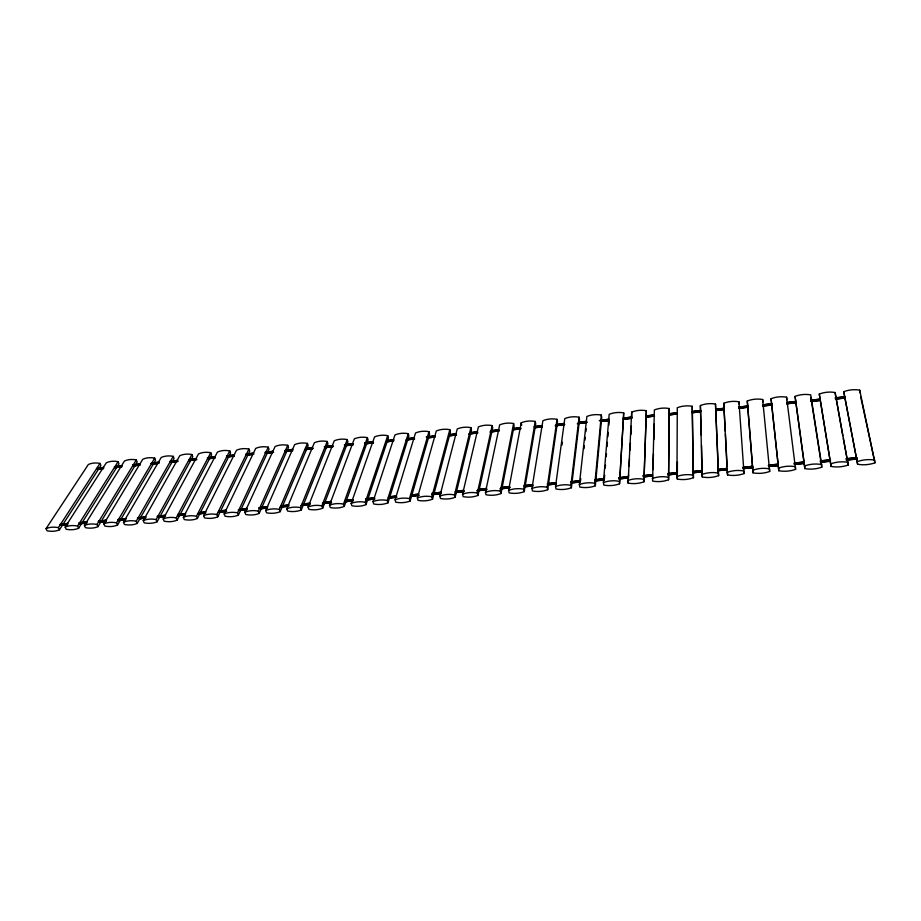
<?xml version="1.0" encoding="UTF-8"?>
<svg xmlns="http://www.w3.org/2000/svg" width="921" height="921" viewBox="0 0 921 921"><rect width="100%" height="100%" fill="white"/><g stroke="black" fill="none" stroke-linecap="round" stroke-linejoin="round"><path stroke-width="1.38" d="M501.3 487.497L509.566 486.576L509.566 487.854L499.907 488.913L509.82 487.693L501.116 488.015M676.981 476.502L677.28 407.738A22.691 18.558 -1.4 0 1 692.235 406.299L693.478 477.723A24.959 20.043 -0.2 0 1 677.326 479.058L676.981 476.502A24.522 19.306 0.4 0 1 693.156 475.167L692.235 406.299M677.326 479.058L677.396 461.835M476.974 490.824L486.53 489.765L486.541 488.498L478.356 489.408M668.577 479.772L669.187 408.521A22.507 18.455 0.1 0 0 654.37 409.949L652.586 481.084A24.752 19.917 1.3 0 0 668.577 479.772L669.187 408.521M469.86 433.906L477.481 432.962L477.492 431.799L470.355 432.697M455.607 492.562L463.7 491.664L463.735 490.409L455.63 491.296M449.172 435.863L456.24 434.977L456.263 433.826L449.195 434.712M431.742 494.577L441.101 493.552L441.136 492.286L431.788 493.322M652.943 469.641L653.426 453.892M653.875 439.582L654.359 423.833M406 440.008L414.312 438.972L414.358 437.82L407.427 438.695M643.929 481.798L646.346 410.72A22.334 18.351 1.6 0 0 631.668 412.136L628.099 483.099A24.545 19.79 2.8 0 0 643.929 481.798L646.346 410.72M386.762 441.792L393.624 440.94L393.681 439.801L386.82 440.664M364.958 443.91L373.12 442.886L373.178 441.746L366.385 442.61M628.099 483.099L628.583 474.534M629.078 465.968L629.492 458.819M629.987 450.254L630.401 443.116M630.897 434.551L631.392 425.986M631.875 417.409L631.668 412.136M345.076 501.749L352.766 500.897L352.835 499.654L345.156 500.517M344.707 445.833L352.789 444.82L352.858 443.692L346.135 444.544M619.522 483.801L623.724 412.907A22.162 18.236 3.1 0 0 609.172 414.312L603.405 482.581L603.842 485.091A24.349 19.652 4.4 0 0 619.522 483.801L623.724 412.907M301.34 505.41L309.813 504.466L309.905 503.234L302.848 504.029M280.249 507.16L288.63 506.228L288.734 505.007L281.745 505.79M604.314 479.392L604.671 475.121M605.27 467.995L605.511 465.151M606.225 456.597L606.467 453.754M607.066 446.627L607.423 442.356M607.906 436.658L608.263 432.386M608.862 425.26L609.218 420.989M595.346 485.793L601.712 417.466L601.298 415.072A22.012 18.121 4.7 0 0 586.884 416.453L579.355 484.573L579.816 487.059A24.176 19.502 5.9 0 0 595.346 485.793L594.897 483.295L601.298 415.072M240.001 510.464L246.84 509.704L246.966 508.496L240.116 509.255M580.449 481.384L580.76 478.54M584.029 448.688L584.34 445.845M584.973 440.169L585.284 437.325M585.906 431.638L586.216 428.795M571.411 487.75L570.928 485.275L579.079 417.213A21.862 17.994 6.2 0 0 564.792 418.583L555.536 486.541L556.031 489.016A24.004 19.353 7.5 0 0 571.411 487.75L579.516 419.596L579.079 417.213M170.362 462.411L177.431 461.502L177.569 460.408L170.512 461.306M151.758 464.172L158.757 463.286L158.896 462.192L151.907 463.09M561.983 445.062L562.363 442.23M139.094 518.857L145.61 518.12L145.771 516.934L139.267 517.671M140.234 465.047L140.383 463.954L133.453 464.84M547.707 489.707L547.201 487.232L557.055 419.331A21.736 17.867 7.8 0 0 542.895 420.701L531.947 488.487L532.476 490.951A23.842 19.203 9 0 0 547.707 489.707L557.516 421.703L557.055 419.331M121.86 466.797L122.021 465.704L115.16 466.59M524.233 491.63L535.711 423.798L535.228 421.438A21.609 17.729 9.3 0 0 521.194 422.785L508.588 490.421L509.152 492.873A23.704 19.042 10.5 0 0 524.233 491.63L523.692 489.178L535.228 421.438M727.314 469.595L717.712 470.735L727.314 469.595L723.169 469.687M500.978 493.541L500.414 491.1L513.596 423.522A21.482 17.591 10.7 0 0 499.689 424.857L485.459 492.332L486.046 494.773A23.566 18.869 11.9 0 0 500.978 493.541L514.102 425.87L513.596 423.522M477.953 495.429L477.354 493L492.159 425.583A21.379 17.453 12.2 0 0 478.379 426.918L462.538 494.232L463.148 496.649A23.428 18.708 13.3 0 0 477.953 495.429L492.689 427.92L492.159 425.583M455.135 497.305L471.46 429.957L470.907 427.632A21.264 17.315 13.5 0 0 457.242 428.956L439.847 496.108L440.48 498.514A23.313 18.535 14.6 0 0 455.135 497.305L454.514 494.888L470.907 427.632M432.548 499.159L431.891 496.764L449.839 429.67A21.171 17.165 14.8 0 0 436.301 430.97L417.363 497.962L418.019 500.356A23.198 18.351 15.8 0 0 432.548 499.159L450.427 431.972L449.839 429.67M410.156 501.001L429.566 433.975L428.967 431.673A21.079 17.015 16.1 0 0 415.532 432.974L395.086 499.804L395.777 502.187A23.094 18.178 17 0 0 410.156 501.001L409.488 498.618L428.967 431.673M387.983 502.82L408.889 435.955L408.268 433.676A20.999 16.866 17.3 0 0 394.959 434.954L373.017 501.634L373.73 503.994A23.002 17.994 18.2 0 0 387.983 502.82L387.281 500.448L408.268 433.676M366.017 504.627L388.397 437.924L387.741 435.656A20.918 16.716 18.4 0 0 374.548 436.922L351.154 503.442L351.903 505.79A22.91 17.821 19.2 0 0 366.017 504.627L365.292 502.267L387.741 435.656M344.258 506.412L368.066 439.87L367.398 437.613A20.838 16.566 19.4 0 0 354.32 438.868L329.499 505.226L330.271 507.563A22.818 17.637 20.2 0 0 344.258 506.412L343.498 504.075L367.398 437.613M702.193 471.69L692.661 472.864L702.193 471.69L702.044 470.516L692.58 471.552M322.695 508.185L347.919 441.804L347.229 439.559A20.769 16.405 20.4 0 0 334.265 440.802L308.04 506.999L308.834 509.325A22.749 17.453 21.2 0 0 322.695 508.185L321.913 505.859L347.229 439.559M301.328 509.946L327.945 443.715L327.243 441.481A20.699 16.256 21.4 0 0 314.383 442.725L286.776 508.76L287.594 511.074A22.668 17.269 22 0 0 301.328 509.946L300.522 507.621L327.243 441.481M280.157 511.685L308.144 445.614L307.418 443.392A20.642 16.094 22.2 0 0 294.662 444.624L265.709 510.499L266.549 512.801A22.599 17.085 22.8 0 0 280.157 511.685L279.339 509.371L307.418 443.392M259.181 513.4L288.503 447.502L287.755 445.292A20.584 15.945 23 0 0 275.114 446.501L244.836 512.226L245.7 514.505A22.53 16.9 23.6 0 0 259.181 513.4L258.329 511.109L287.755 445.292M238.389 515.115L269.036 449.367L268.264 447.169A20.527 15.784 23.8 0 0 255.727 448.377L224.148 513.93L225.023 516.209A22.461 16.716 24.3 0 0 238.389 515.115L237.526 512.824L268.264 447.169M217.793 516.808L249.729 451.221L248.935 449.034A20.469 15.622 24.5 0 0 236.513 450.231L203.645 515.633L204.554 517.89A22.403 16.532 25 0 0 217.793 516.808L216.907 514.528L248.935 449.034M197.37 518.477L230.584 453.051L229.778 450.876A20.423 15.473 25.1 0 0 217.448 452.061L183.325 517.314L184.258 519.559A22.346 16.348 25.6 0 0 197.37 518.477L196.472 516.221L229.778 450.876M177.143 520.146L211.588 454.87L210.771 452.706A20.377 15.323 25.8 0 0 198.545 453.892L163.19 518.972L164.134 521.205A22.288 16.175 26.1 0 0 177.143 520.146L176.21 517.901L210.771 452.706M157.088 521.793L192.765 456.678L191.913 454.525A20.331 15.162 26.3 0 0 179.791 455.699L143.239 520.618L144.206 522.852A22.242 15.991 26.7 0 0 157.088 521.793L156.144 519.559L191.913 454.525M137.217 523.416L174.092 458.474L173.229 456.332A20.285 15.012 26.9 0 0 161.198 457.484L123.46 522.253L124.439 524.475A22.185 15.818 27.1 0 0 137.217 523.416L136.25 521.205L173.229 456.332M117.52 525.039L155.568 460.247L154.693 458.117A20.239 14.863 27.4 0 0 142.767 459.268L103.843 523.876L104.856 526.075A22.139 15.645 27.6 0 0 117.52 525.039L116.53 522.829L154.693 458.117M97.994 526.639L137.194 462.008L136.296 459.89A20.204 14.713 27.8 0 0 124.473 461.03L84.41 525.488L85.434 527.675A22.092 15.473 28 0 0 97.994 526.639L96.981 524.452L136.296 459.89M78.63 528.228L118.982 463.758L118.061 461.64A20.158 14.563 28.2 0 0 106.329 462.779L65.149 527.077L66.185 529.253A22.046 15.3 28.4 0 0 78.63 528.228L77.606 526.052L118.061 461.64M59.451 529.805L100.907 465.485L99.975 463.39A20.124 14.414 28.6 0 0 88.347 464.506L46.05 528.654L47.109 530.818A22 15.127 28.8 0 0 59.451 529.805L58.403 527.641L99.975 463.39M700.777 411.641L692.304 412.758L700.777 411.641L700.651 410.513L692.224 411.56L700.651 410.513L700.731 411.722L692.27 411.929M486.53 489.765L478.16 489.937M512.755 429.831L520.756 428.772L512.606 429.117M97.476 468.282L103.808 467.442L97.004 468.317M114.365 466.717L122.021 465.704M96.647 469.411L102.968 468.57M132.682 464.978L140.383 463.954M114.791 467.684L121.169 466.843M133.096 465.945L139.508 465.093M151.539 464.196L158.009 463.344M151.136 463.217L158.896 462.192M169.752 461.444L177.569 460.408L177.972 461.398M189.83 459.475L196.392 458.612L196.783 459.602M170.143 462.423L176.659 461.559M207.444 457.852L215.376 456.804L209.09 457.61M188.909 460.638L195.471 459.775M226.52 456.033L234.521 454.974L228.166 455.78M207.824 458.842L214.432 457.967M245.769 454.191L253.828 453.132L247.415 453.949M226.9 457.023L233.566 456.148M265.179 452.338L273.295 451.278L266.825 452.096M252.849 454.318L246.137 455.193L253.724 454.249L245.746 454.467M284.75 450.473L292.936 449.402L286.396 450.231M265.536 453.351L273.652 452.292L265.156 452.625M305.864 448.412L312.737 447.514L306.14 448.354M285.096 451.486L291.911 450.599M324.411 446.697L332.711 445.614L333.034 446.639L324.629 447.744M304.828 449.609L313.071 448.539L306.267 448.734M344.489 444.785L352.858 443.692L353.18 444.716M324.733 447.721L331.652 446.812M364.751 442.851L373.178 441.746L373.489 442.782M344.811 445.81L351.776 444.901M386.59 440.722L393.681 439.801M365.05 443.887L372.084 442.966M406.737 438.81L414.358 437.82M386.889 441.758L392.565 441.021M426.262 437.003L435.219 435.829L428.219 436.715M407.036 439.858L413.379 439.041M427.816 437.889L434.217 437.049M448.527 434.827L456.263 433.826M469.698 432.812L477.492 431.799M448.792 435.886L456.528 434.885L448.815 435.126M491.054 430.775L498.917 429.762L491.227 430.717M468.651 434.044L477.746 432.87L469.975 433.112M512.606 428.726L520.526 427.701L520.526 428.864M534.341 426.653L542.331 425.617L542.342 426.791L534.502 427.758M512.836 429.796L520.756 428.772M556.284 424.558L564.343 423.522L564.55 424.604L555.156 425.824M534.571 427.735L541.226 426.872M578.423 422.451L586.539 421.404L586.735 422.497L577.271 423.718M599.398 420.494L608.942 419.262L608.988 420.448L600.895 421.45M623.298 418.169L631.553 417.109L631.725 418.215L623.482 419.274M600.953 421.415L609.138 420.367M646.047 416.004L654.382 414.934L646.128 415.947M669.014 413.817L677.407 412.735L669.072 413.759M646.22 417.109L654.532 416.039L646.185 416.327M669.164 414.934L676.152 414.036M715.571 409.373L724.113 408.279L724.205 409.488L715.686 410.536L724.228 409.408L715.605 409.776M96.832 469.399L103.636 468.524L96.521 468.708M114.987 467.672L120.49 466.97M133.292 465.934L138.841 465.22M189.266 459.521L196.392 458.612M189.139 460.627L196.265 459.717L189.784 459.89M207.697 458.865L215.249 457.91L207.409 458.128M226.773 457.058L234.406 456.091L226.497 456.309M762.576 404.906L771.694 403.743L771.81 404.952L762.68 406.069L771.81 404.952L762.611 405.275M738.861 408.314L747.898 407.163L747.783 406.023L738.757 407.128L747.783 406.023L747.898 407.232L738.861 408.337M786.626 402.615L795.825 401.441L795.951 402.661L786.73 403.789L795.951 402.661L786.626 402.914M810.906 400.301L820.174 399.115L820.323 400.336L810.998 401.475M810.975 401.464L820.323 400.336L810.883 400.6M844.822 397.93L835.474 399.127L844.925 397.999L844.764 396.767L835.359 397.918L844.764 396.767L844.925 397.999L835.37 398.275M265.421 453.374L273.192 452.395M284.992 451.52L292.843 450.53L284.727 450.76M326.046 446.455L332.711 445.614L332.631 446.743L324.388 446.984M304.724 449.644L312.656 448.642L305.841 448.838M428.184 437.855L435.184 436.98L426.573 437.245M512.767 428.668L520.526 427.701M498.906 430.924L489.937 432.041L499.159 430.832L491.054 431.166M534.491 426.596L542.331 425.617M556.422 424.5L564.343 423.522L564.354 424.696L556.434 425.675M578.538 422.394L586.539 421.404L586.573 422.578L578.561 423.568M600.86 420.264L608.942 419.262M623.39 418.122L631.553 417.109L631.61 418.295L623.436 419.308M646.185 417.144L654.44 416.119L646.07 416.396M669.141 414.957L677.476 413.932L669.118 414.139M715.605 409.327L724.113 408.279M763.877 404.699L771.694 403.743M786.603 402.569L795.825 401.441L795.894 402.592M810.86 400.255L820.174 399.115L820.243 400.278M59.969 524.406L67.981 523.427L61.73 524.13M79.102 522.817L87.173 521.827L80.852 522.541M61.776 525.235L67.118 524.579M98.397 521.205L106.537 520.204L100.159 520.929M79.563 523.807L86.298 522.99M117.865 519.582L126.062 518.581L119.626 519.306M98.858 522.207L105.639 521.378M137.505 517.947L145.771 516.934M118.314 520.595L125.152 519.755M157.318 516.29L165.653 515.276L159.08 516.013M139.324 518.788L144.827 518.12M178.709 514.459L185.708 513.596L177.741 514.494M157.744 517.314L164.686 516.462M198.89 512.778L205.947 511.915L199.235 512.663M177.73 515.656L184.73 514.793M219.244 511.074L226.359 510.211L219.589 510.971M197.888 513.976L204.946 513.112M239.322 509.417L246.966 508.496M258.755 507.851L267.758 506.757L260.839 507.529M239.713 510.464L244.802 509.843M260.424 508.737L266.848 507.955M280.963 505.951L288.734 505.007M302.065 504.19L309.905 503.234M280.042 507.16L287.812 506.216M323.375 502.417L331.272 501.45L324.146 502.256M301.132 505.41L308.961 504.455M344.868 500.621L352.835 499.654L353.18 500.725M322.408 503.637L331.629 502.521L325.09 502.636M366.57 498.814L374.605 497.835L365.545 498.848M345.214 501.692L351.857 500.886M388.478 496.983L396.571 496.005L388.731 496.88M410.582 495.141L418.756 494.163L410.824 495.038M388.789 498.065L396.893 497.087L391.517 497.19M432.893 493.288L441.136 492.286L441.424 493.38M410.893 496.235L419.055 495.245L413.633 495.348M455.423 491.4L463.735 490.409M431.822 494.542L440.054 493.552M478.16 489.512L486.541 488.498M455.699 492.505L464.011 491.503L457.104 491.641M501.116 487.6L509.566 486.576M477.032 490.789L486.806 489.604M524.291 485.666L532.822 484.642L524.463 485.563M524.544 486.783L533.063 485.758M547.27 483.767L556.296 482.685L556.307 483.962L547.857 484.895M570.893 481.798L580 480.704L571.457 481.637M547.5 484.895L555.236 483.962M594.747 479.806L603.934 478.701L604.13 479.841L594.954 480.946L603.969 480.002L603.934 478.701L594.862 479.703M571.112 482.926L580.207 481.833L571.089 482.028M618.831 477.792L628.099 476.687L628.283 477.838L618.981 478.989M643.157 475.766L652.505 474.649L643.238 475.662M619.027 478.943L628.283 477.838L618.993 478.034M667.713 473.716L677.154 472.6L677.234 473.912L667.863 474.925L675.968 473.924M652.678 475.812L643.33 476.928L652.575 475.961L643.169 476.157M692.523 471.656L702.044 470.516L702.136 471.84L692.615 471.897M717.586 469.56L727.187 468.421L717.609 469.468M752.584 466.302L742.89 467.454L752.584 466.302L752.699 467.626L743.005 468.685L752.687 467.488L742.925 467.856M768.448 465.324L778.233 464.161L778.36 465.496L768.563 466.556L778.36 465.496L768.471 465.589M794.27 463.171L804.137 461.997L804.286 463.344L794.374 464.414L804.286 463.344L794.259 463.436M820.358 460.995L830.316 459.821L830.466 461.168L821.359 462.146M820.427 462.204L830.466 461.168L820.404 461.398M846.307 458.842L856.76 457.61L856.921 458.957L846.399 460.097M846.364 460.063L856.921 458.957L846.249 459.084M61.523 525.304L67.786 524.602L59.923 524.705M79.402 523.853L86.988 523.001L79.045 523.105M98.697 522.253L106.352 521.39L98.351 521.505M118.164 520.641L125.901 519.766L117.819 519.881M157.606 517.36L165.492 516.474L157.272 516.589M177.592 515.691L185.558 514.804L178.651 514.908M199.097 513.872L205.809 513.112L198.832 513.227M260.724 508.749L267.643 507.978L259.054 508.116M322.626 503.637L331.192 502.693L323.34 502.82M388.674 498.123L396.514 497.259L388.455 497.398M410.766 496.281L418.698 495.406L410.57 495.556M547.845 483.606L556.296 482.685M524.463 486.841L532.822 485.92L524.302 486.092M571.481 482.926L580.023 481.994L570.893 482.178M618.935 477.688L628.099 476.687L628.157 477.987L618.843 478.183M667.783 473.624L677.154 472.6M768.436 465.232L778.233 464.161L778.326 465.358M794.236 463.079L804.137 461.997L804.217 463.194M820.3 460.903L830.316 459.821L830.374 461.018M846.238 458.75L856.76 457.61L856.806 458.819M623.448 418.491L631.61 418.295M600.929 420.632L607.768 420.402M599.398 420.759L608.988 420.448M578.434 422.843L586.735 422.497M556.296 424.949L564.55 424.604M534.353 427.045L542.342 426.791M469.687 433.204L477.481 432.962M448.515 435.219L456.24 434.977M428.323 437.107L432.628 436.968M407.543 439.087L414.646 438.868M407.197 439.179L414.312 438.972M386.935 441.055L392.565 440.883M386.578 441.147L393.624 440.94M366.5 443.001L372.096 442.828M364.728 443.139L373.12 442.886M346.25 444.924L351.787 444.762M326.172 446.835L331.664 446.673M344.466 445.062L352.789 444.82M286.523 450.611L291.934 450.461M228.304 456.16L233.577 456.01M209.228 457.979L214.455 457.829M190.302 459.775L195.494 459.637M171.536 461.571L176.682 461.433M169.717 461.709L177.431 461.502M152.932 463.344L158.032 463.205M151.102 463.482L158.757 463.286M134.478 465.093L139.532 464.967M132.636 465.243L138.967 465.082M115.275 466.866L121.008 466.717M97.131 468.593L102.818 468.444M114.688 466.982L120.421 466.832M745.722 467.649L752.687 467.488M717.655 469.814L720.406 469.756M717.609 469.963L727.291 469.745M669.187 473.935L674.598 473.82M667.737 474.119L677.234 473.912M594.931 480.037L597.556 479.991M601.505 479.899L604.13 479.841M594.759 480.198L603.969 480.002M547.926 483.986L553.659 483.87M547.707 484.135L556.307 483.962M524.544 485.931L531.647 485.793M502.785 487.831L509.82 487.693M455.411 491.826L463.7 491.664M432.882 493.702L441.101 493.552M368.285 499.044L374.928 498.917L365.568 500.045L374.536 499.078L366.546 499.228M346.584 500.84L351.857 500.748M344.845 501.036L352.766 500.897M303.792 504.409L308.972 504.317M302.042 504.604L309.813 504.466M281.412 506.193L287.824 506.078M280.928 506.354L288.63 506.228M260.988 507.92L265.271 507.851M240.266 509.647L244.526 509.578M238.332 509.843L246.84 509.704M219.739 511.362L226.762 511.247L218.231 512.283L226.232 511.42L219.198 511.535M199.385 513.055L204.957 512.962M180.608 514.712L184.741 514.643M159.241 516.393L164.709 516.313M139.428 518.051L143.492 517.982M137.459 518.247L145.61 518.12M119.788 519.686L125.164 519.605M100.331 521.309L105.662 521.228M81.025 522.909L86.321 522.84M61.903 524.51L67.141 524.429M859.707 390.159L874.95 462.826A26.824 20.769 -9.4 0 1 857.612 464.242L843.74 391.701A24.234 19.145 -10.4 0 1 859.707 390.159L859.8 392.714M860.709 396.928L874.95 462.826M521.194 422.785L521.7 425.134M843.74 391.701L857.612 464.242M835.094 392.53L848.229 465.013A26.525 20.688 -8.3 0 1 831.064 466.429L819.287 394.061A23.992 19.076 -9.3 0 1 835.094 392.53L842.761 435.645M843.279 438.442L848.229 465.013M819.287 394.061L831.064 466.429M821.624 464.552L810.722 394.879A23.75 18.996 -8.1 0 0 795.065 396.387L804.793 468.582A26.225 20.596 -7.1 0 0 821.774 467.189L821.624 464.552A25.73 19.836 -5.9 0 0 804.62 465.957L795.065 396.387M810.883 397.412L821.774 467.189M786.58 397.204L795.594 469.342A25.949 20.492 -5.8 0 1 778.786 470.723L771.061 398.701A23.52 18.915 -6.9 0 1 786.58 397.204L786.764 399.726M693.156 475.167L693.478 477.723M701.998 474.442L702.309 476.997A25.189 20.17 -1.7 0 0 718.622 475.662L715.49 404.066A22.875 18.65 -2.9 0 0 700.397 405.516L701.998 474.442A24.74 19.422 -1 0 1 718.334 473.083L715.49 404.066M700.397 405.516L701.33 435.299M718.334 473.083L718.622 475.662M771.061 398.701L778.786 470.723M727.268 472.346L727.544 474.925A25.431 20.285 -3.1 0 0 744.018 473.578L738.964 401.798A23.083 18.742 -4.3 0 0 723.745 403.271L727.268 472.346A24.971 19.525 -2.3 0 1 743.765 470.988L744.018 473.578M723.745 403.271L725.299 431.155M762.669 399.518L769.68 471.471A25.684 20.389 -4.5 0 1 753.033 472.83L747.288 400.992A23.29 18.834 -5.6 0 1 762.669 399.518L762.876 402.017M738.964 401.798L739.206 404.284M747.288 400.992L753.033 472.83M769.68 471.471L769.461 468.858A25.212 19.64 -3.6 0 0 752.791 470.24M795.594 469.342L795.41 466.717A25.466 19.732 -4.8 0 0 778.567 468.11M804.62 465.957L804.793 468.582M725.449 433.975L727.106 466.452M727.256 469.284L727.544 474.925M701.572 445.361L702.309 476.997M652.206 478.552A24.314 19.18 1.7 0 1 668.22 477.228M46.05 528.654A21.563 14.701 27.6 0 1 58.403 527.641M65.149 527.077A21.609 14.863 27.2 0 1 77.606 526.052M84.41 525.488A21.655 15.024 26.8 0 1 96.981 524.452M103.843 523.876A21.701 15.185 26.4 0 1 116.53 522.829M123.46 522.253A21.759 15.358 25.9 0 1 136.25 521.205M143.239 520.618A21.805 15.519 25.4 0 1 156.144 519.559M163.19 518.972A21.862 15.692 24.9 0 1 176.21 517.901M183.325 517.314A21.92 15.853 24.3 0 1 196.472 516.221M203.645 515.633A21.977 16.025 23.7 0 1 216.907 514.528M224.148 513.93A22.046 16.198 23 0 1 237.526 512.824M244.836 512.226A22.104 16.371 22.3 0 1 258.329 511.109M265.709 510.499A22.173 16.543 21.6 0 1 279.339 509.371M286.776 508.76A22.254 16.705 20.8 0 1 300.522 507.621M308.04 506.999A22.334 16.877 19.9 0 1 321.913 505.859M329.499 505.226A22.415 17.05 19 0 1 343.498 504.075M351.154 503.442A22.495 17.223 18.1 0 1 365.292 502.267M373.017 501.634A22.599 17.395 17.1 0 1 387.281 500.448M395.086 499.804A22.691 17.557 16 0 1 409.488 498.618M830.926 463.781A26.007 19.928 -7.1 0 1 848.114 462.354M417.363 497.962A22.795 17.718 14.9 0 1 431.891 496.764M439.847 496.108A22.91 17.879 13.7 0 1 454.514 494.888M462.538 494.232A23.025 18.04 12.5 0 1 477.354 493M485.459 492.332A23.163 18.201 11.2 0 1 500.414 491.1M508.588 490.421A23.29 18.351 9.9 0 1 523.692 489.178M531.947 488.487A23.439 18.501 8.6 0 1 547.201 487.232M555.536 486.541A23.601 18.65 7.3 0 1 570.928 485.275M579.355 484.573A23.762 18.788 5.9 0 1 594.897 483.295M603.405 482.581A23.934 18.927 4.5 0 1 619.096 481.292M627.685 480.578A24.119 19.053 3.1 0 1 643.537 479.265M857.509 461.582A26.283 20.009 -8.1 0 1 874.869 460.143M747.898 407.163L738.78 407.543L747.898 407.163"/></g></svg>
